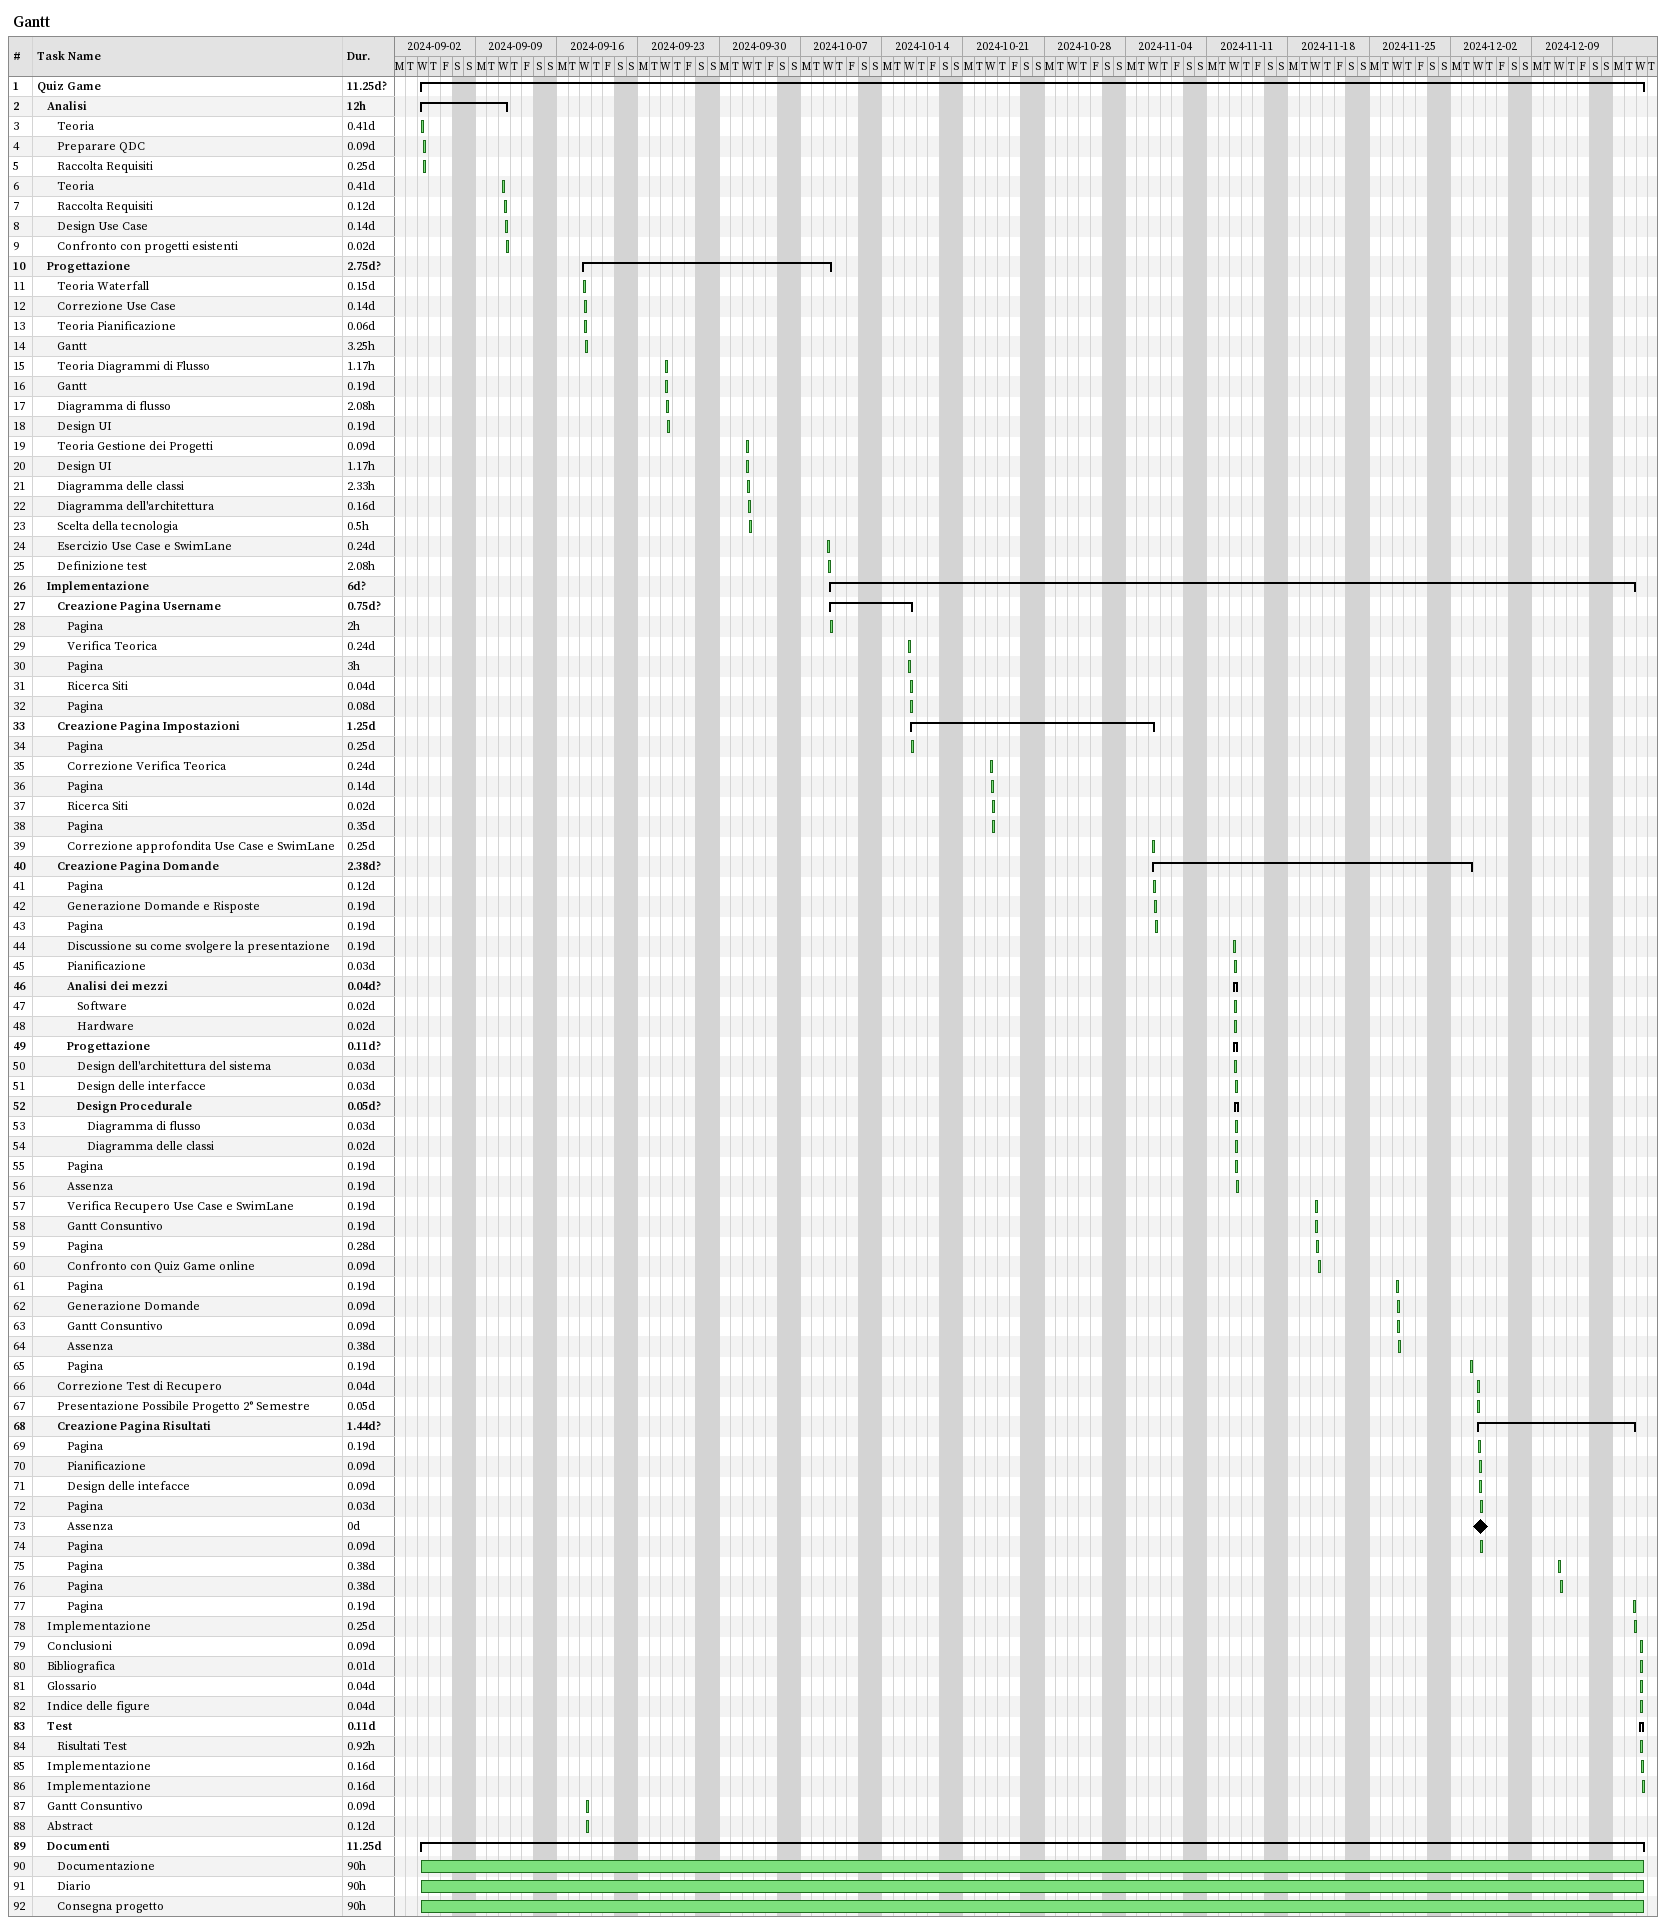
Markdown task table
Gantt

| ID | Level | Task | Duration | Start | Finish |
|---|---|---|---|---|---|
| 1 | 1 | **Quiz Game** | 11.25d? | 2024-09-04 | 2024-12-18 |
| 2 | 2 | **Analisi** | 12h | 2024-09-04 | 2024-09-11 |
| 3 | 3 | Teoria | 0.41d | 2024-09-04 | 2024-09-04 |
| 4 | 3 | Preparare QDC | 0.09d | 2024-09-04 | 2024-09-04 |
| 5 | 3 | Raccolta Requisiti | 0.25d | 2024-09-04 | 2024-09-04 |
| 6 | 3 | Teoria | 0.41d | 2024-09-11 | 2024-09-11 |
| 7 | 3 | Raccolta Requisiti | 0.12d | 2024-09-11 | 2024-09-11 |
| 8 | 3 | Design Use Case | 0.14d | 2024-09-11 | 2024-09-11 |
| 9 | 3 | Confronto con progetti esistenti | 0.02d | 2024-09-11 | 2024-09-11 |
| 10 | 2 | **Progettazione** | 2.75d? | 2024-09-18 | 2024-10-09 |
| 11 | 3 | Teoria Waterfall | 0.15d | 2024-09-18 | 2024-09-18 |
| 12 | 3 | Correzione Use Case | 0.14d | 2024-09-18 | 2024-09-18 |
| 13 | 3 | Teoria Pianificazione | 0.06d | 2024-09-18 | 2024-09-18 |
| 14 | 3 | Gantt | 3.25h | 2024-09-18 | 2024-09-18 |
| 15 | 3 | Teoria Diagrammi di Flusso | 1.17h | 2024-09-25 | 2024-09-25 |
| 16 | 3 | Gantt | 0.19d | 2024-09-25 | 2024-09-25 |
| 17 | 3 | Diagramma di flusso | 2.08h | 2024-09-25 | 2024-09-25 |
| 18 | 3 | Design UI | 0.19d | 2024-09-25 | 2024-09-25 |
| 19 | 3 | Teoria Gestione dei Progetti | 0.09d | 2024-10-02 | 2024-10-02 |
| 20 | 3 | Design UI | 1.17h | 2024-10-02 | 2024-10-02 |
| 21 | 3 | Diagramma delle classi | 2.33h | 2024-10-02 | 2024-10-02 |
| 22 | 3 | Diagramma dell'architettura | 0.16d | 2024-10-02 | 2024-10-02 |
| 23 | 3 | Scelta della tecnologia | 0.5h | 2024-10-02 | 2024-10-02 |
| 24 | 3 | Esercizio Use Case e SwimLane | 0.24d | 2024-10-09 | 2024-10-09 |
| 25 | 3 | Definizione test | 2.08h | 2024-10-09 | 2024-10-09 |
| 26 | 2 | **Implementazione** | 6d? | 2024-10-09 | 2024-12-17 |
| 27 | 3 | **Creazione Pagina Username** | 0.75d? | 2024-10-09 | 2024-10-16 |
| 28 | 4 | Pagina | 2h | 2024-10-09 | 2024-10-09 |
| 29 | 4 | Verifica Teorica | 0.24d | 2024-10-16 | 2024-10-16 |
| 30 | 4 | Pagina | 3h | 2024-10-16 | 2024-10-16 |
| 31 | 4 | Ricerca Siti | 0.04d | 2024-10-16 | 2024-10-16 |
| 32 | 4 | Pagina | 0.08d | 2024-10-16 | 2024-10-16 |
| 33 | 3 | **Creazione Pagina Impostazioni** | 1.25d | 2024-10-16 | 2024-11-06 |
| 34 | 4 | Pagina | 0.25d | 2024-10-16 | 2024-10-16 |
| 35 | 4 | Correzione Verifica Teorica | 0.24d | 2024-10-23 | 2024-10-23 |
| 36 | 4 | Pagina | 0.14d | 2024-10-23 | 2024-10-23 |
| 37 | 4 | Ricerca Siti | 0.02d | 2024-10-23 | 2024-10-23 |
| 38 | 4 | Pagina | 0.35d | 2024-10-23 | 2024-10-23 |
| 39 | 4 | Correzione approfondita Use Case e SwimLane | 0.25d | 2024-11-06 | 2024-11-06 |
| 40 | 3 | **Creazione Pagina Domande** | 2.38d? | 2024-11-06 | 2024-12-03 |
| 41 | 4 | Pagina | 0.12d | 2024-11-06 | 2024-11-06 |
| 42 | 4 | Generazione Domande e Risposte | 0.19d | 2024-11-06 | 2024-11-06 |
| 43 | 4 | Pagina | 0.19d | 2024-11-06 | 2024-11-06 |
| 44 | 4 | Discussione su come svolgere la presentazione | 0.19d | 2024-11-13 | 2024-11-13 |
| 45 | 4 | Pianificazione | 0.03d | 2024-11-13 | 2024-11-13 |
| 46 | 4 | **Analisi dei mezzi** | 0.04d? | 2024-11-13 | 2024-11-13 |
| 47 | 5 | Software | 0.02d | 2024-11-13 | 2024-11-13 |
| 48 | 5 | Hardware | 0.02d | 2024-11-13 | 2024-11-13 |
| 49 | 4 | **Progettazione** | 0.11d? | 2024-11-13 | 2024-11-13 |
| 50 | 5 | Design dell'architettura del sistema | 0.03d | 2024-11-13 | 2024-11-13 |
| 51 | 5 | Design delle interfacce | 0.03d | 2024-11-13 | 2024-11-13 |
| 52 | 5 | **Design Procedurale** | 0.05d? | 2024-11-13 | 2024-11-13 |
| 53 | 6 | Diagramma di flusso | 0.03d | 2024-11-13 | 2024-11-13 |
| 54 | 6 | Diagramma delle classi | 0.02d | 2024-11-13 | 2024-11-13 |
| 55 | 4 | Pagina | 0.19d | 2024-11-13 | 2024-11-13 |
| 56 | 4 | Assenza | 0.19d | 2024-11-13 | 2024-11-13 |
| 57 | 4 | Verifica Recupero Use Case e SwimLane | 0.19d | 2024-11-20 | 2024-11-20 |
| 58 | 4 | Gantt Consuntivo | 0.19d | 2024-11-20 | 2024-11-20 |
| 59 | 4 | Pagina | 0.28d | 2024-11-20 | 2024-11-20 |
| 60 | 4 | Confronto con Quiz Game online | 0.09d | 2024-11-20 | 2024-11-20 |
| 61 | 4 | Pagina | 0.19d | 2024-11-27 | 2024-11-27 |
| 62 | 4 | Generazione Domande | 0.09d | 2024-11-27 | 2024-11-27 |
| 63 | 4 | Gantt Consuntivo | 0.09d | 2024-11-27 | 2024-11-27 |
| 64 | 4 | Assenza | 0.38d | 2024-11-27 | 2024-11-27 |
| 65 | 4 | Pagina | 0.19d | 2024-12-03 | 2024-12-03 |
| 66 | 3 | Correzione Test di Recupero | 0.04d | 2024-12-04 | 2024-12-04 |
| 67 | 3 | Presentazione Possibile Progetto 2° Semestre | 0.05d | 2024-12-04 | 2024-12-04 |
| 68 | 3 | **Creazione Pagina Risultati** | 1.44d? | 2024-12-04 | 2024-12-17 |
| 69 | 4 | Pagina | 0.19d | 2024-12-04 | 2024-12-04 |
| 70 | 4 | Pianificazione | 0.09d | 2024-12-04 | 2024-12-04 |
| 71 | 4 | Design delle intefacce | 0.09d | 2024-12-04 | 2024-12-04 |
| 72 | 4 | Pagina | 0.03d | 2024-12-04 | 2024-12-04 |
| 73 | 4 | Assenza | 0d | 2024-12-04 | 2024-12-04 |
| 74 | 4 | Pagina | 0.09d | 2024-12-04 | 2024-12-04 |
| 75 | 4 | Pagina | 0.38d | 2024-12-11 | 2024-12-11 |
| 76 | 4 | Pagina | 0.38d | 2024-12-11 | 2024-12-11 |
| 77 | 4 | Pagina | 0.19d | 2024-12-17 | 2024-12-17 |
| 78 | 2 | Implementazione | 0.25d | 2024-12-17 | 2024-12-17 |
| 79 | 2 | Conclusioni | 0.09d | 2024-12-18 | 2024-12-18 |
| 80 | 2 | Bibliografica | 0.01d | 2024-12-18 | 2024-12-18 |
| 81 | 2 | Glossario | 0.04d | 2024-12-18 | 2024-12-18 |
| 82 | 2 | Indice delle figure | 0.04d | 2024-12-18 | 2024-12-18 |
| 83 | 2 | **Test** | 0.11d | 2024-12-18 | 2024-12-18 |
| 84 | 3 | Risultati Test | 0.92h | 2024-12-18 | 2024-12-18 |
| 85 | 2 | Implementazione | 0.16d | 2024-12-18 | 2024-12-18 |
| 86 | 2 | Implementazione | 0.16d | 2024-12-18 | 2024-12-18 |
| 87 | 2 | Gantt Consuntivo | 0.09d | 2024-09-18 | 2024-09-18 |
| 88 | 2 | Abstract | 0.12d | 2024-09-18 | 2024-09-18 |
| 89 | 2 | **Documenti** | 11.25d | 2024-09-04 | 2024-12-18 |
| 90 | 3 | Documentazione | 90h | 2024-09-04 | 2024-12-18 |
| 91 | 3 | Diario | 90h | 2024-09-04 | 2024-12-18 |
| 92 | 3 | Consegna progetto | 90h | 2024-09-04 | 2024-12-18 |
